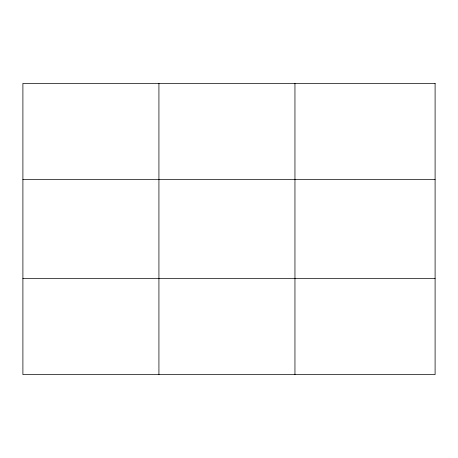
<?xml version="1.0" encoding="UTF-8"?>
<svg xmlns="http://www.w3.org/2000/svg" width="458" height="458" viewBox="0 0 458 458"><rect width="100%" height="100%" fill="white"/><g stroke="black" fill="none" stroke-linecap="round" stroke-linejoin="round"><path stroke-width="0.69" d="M158.926 83.396L158.926 374.604M294.952 83.396L294.952 374.604M22.9 179.496L435.1 179.496M22.9 278.504L435.1 278.504M435.1 83.396L435.1 374.604L22.9 374.604L22.9 83.396L435.1 83.396"/></g></svg>
